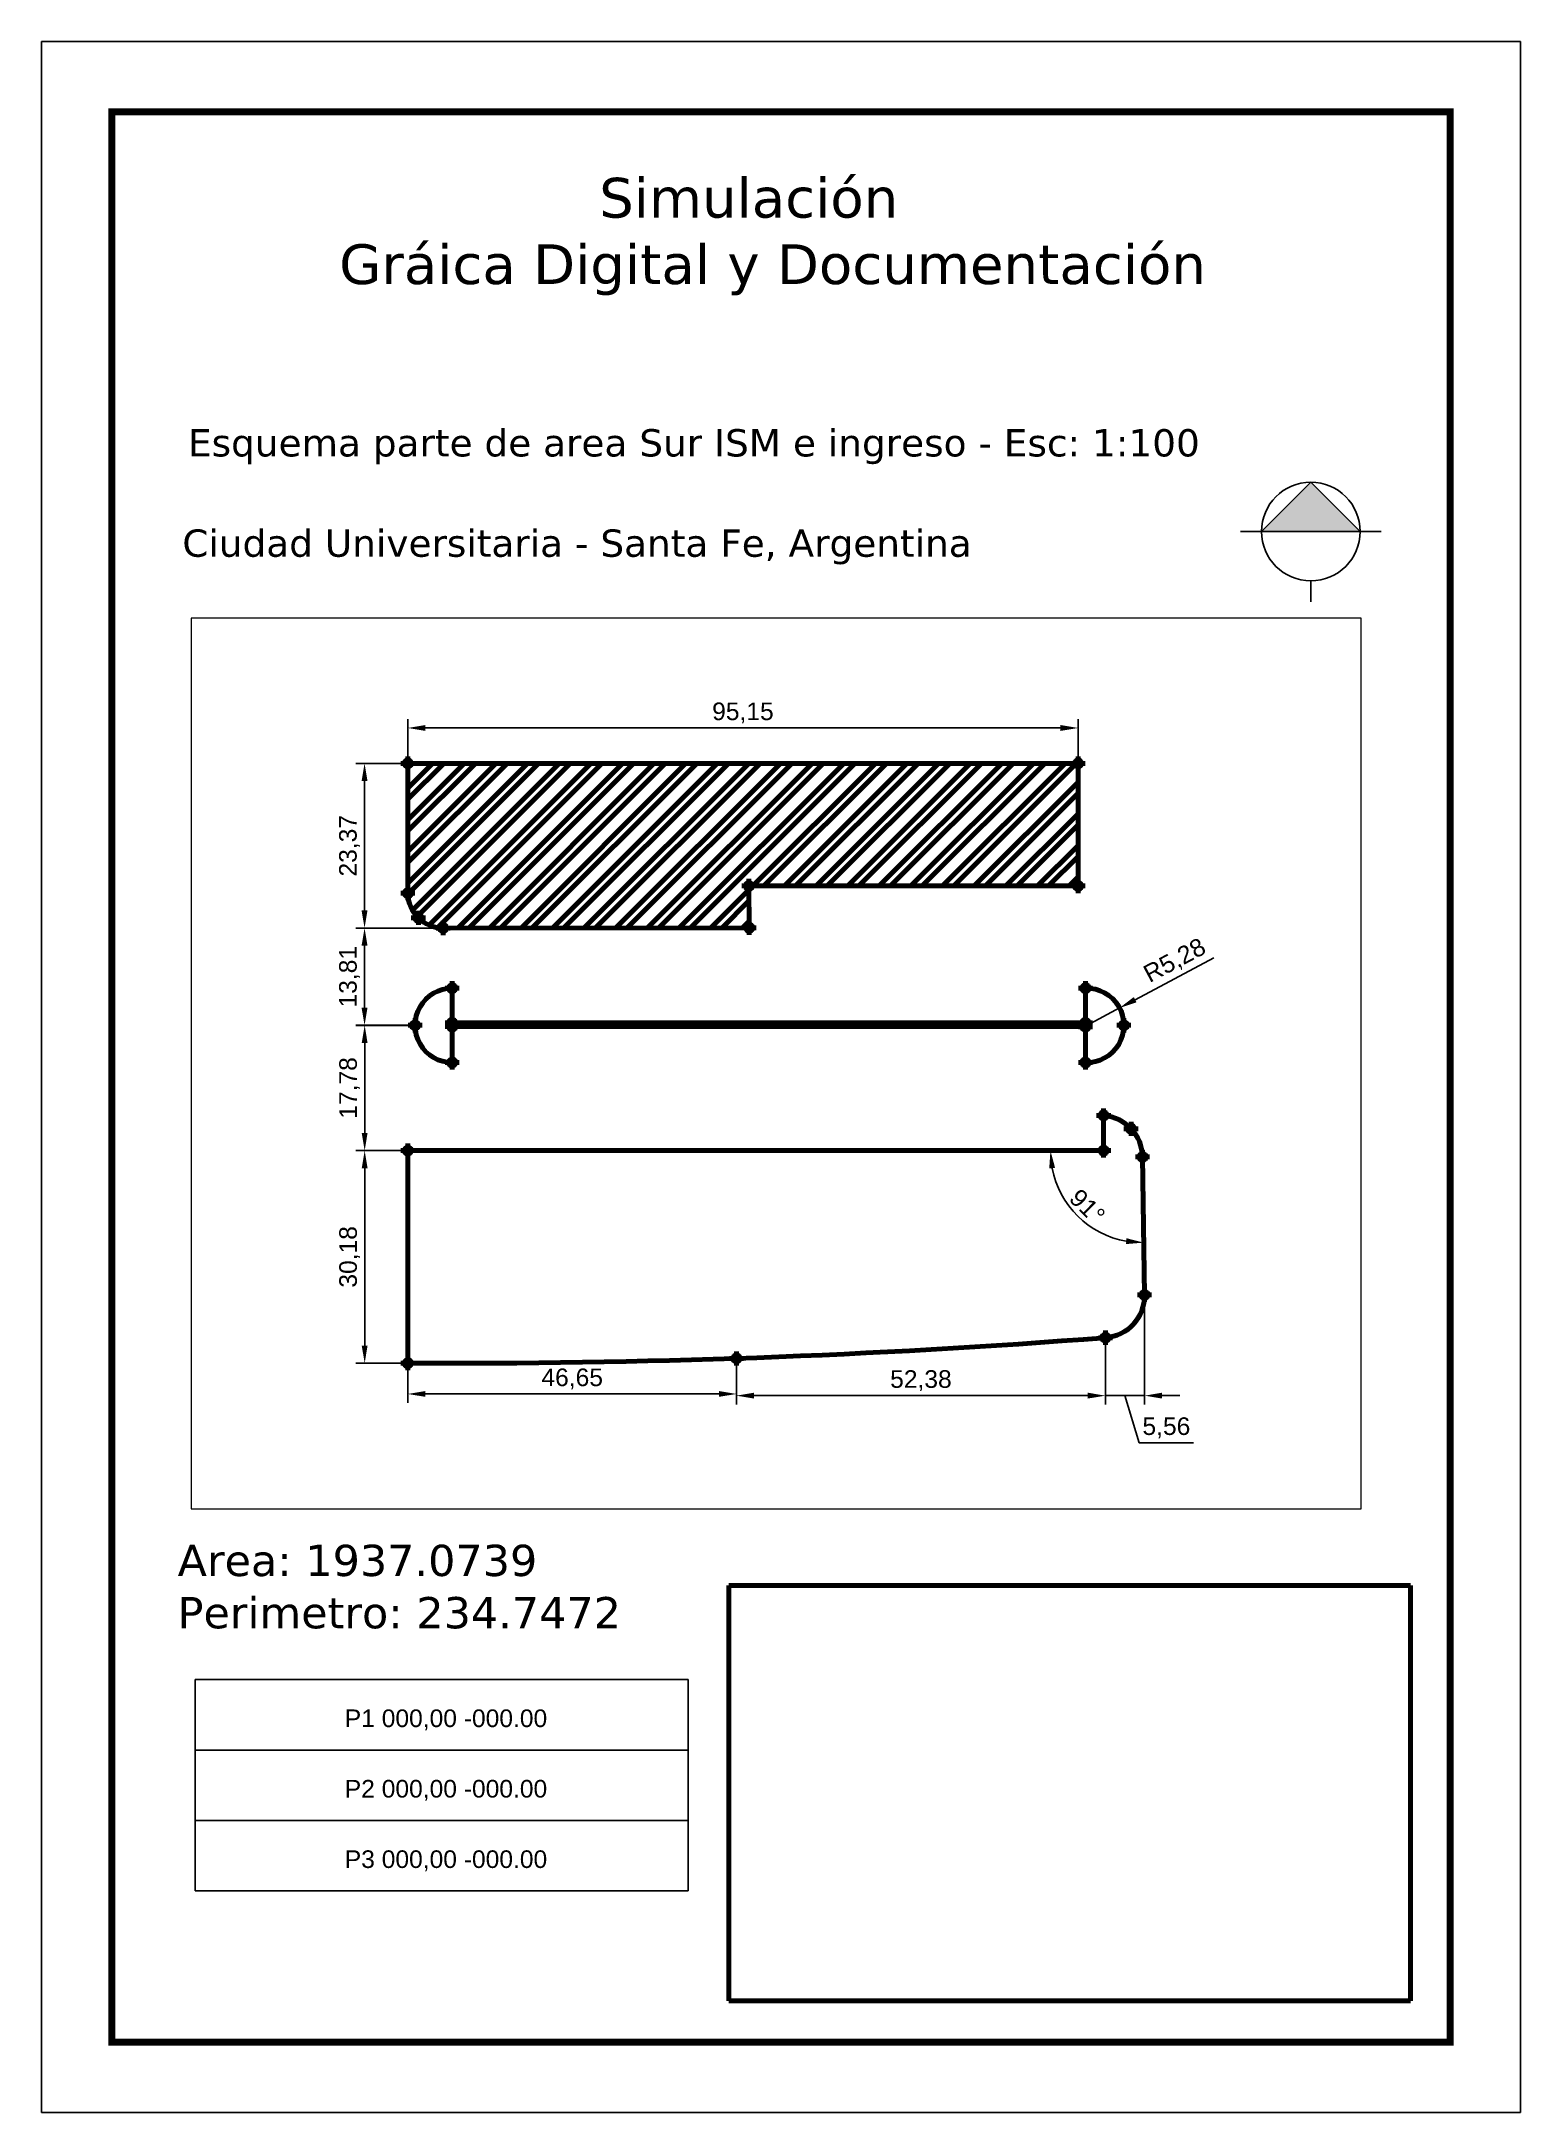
# Paper-space layout 'Layout1' of a CAD drawing. Header units: millimetres. Extents: x 298 to 508, y -11 to 283.
# The model-space entities are those that its viewports show. They can reach past a viewport. Long polylines and large blocks are cut down to what shows.
import ezdxf

# ---------------------------------------------------------------- set-up
doc = ezdxf.new("R2010")
doc.units = ezdxf.units.MM
doc.header["$PDMODE"] = 34
for name, color, linetype in [('COTAS', 5, 'Continuous'), ('IMAGEN', 3, 'Continuous'), ('LAMINAS', 4, 'Continuous'), ('POLILINEAS', 122, 'Continuous'), ('PUNTOS', 1, 'Continuous'), ('SIMBOLO', 200, 'Continuous'), ('TABLA', 82, 'Continuous'), ('TEXTOS', 231, 'Continuous'), ('VENTANA', 171, 'Continuous')]:
    doc.layers.add(name, color=color, linetype=linetype)
doc.styles.get("Standard").update_dxf_attribs({"font": 'arial.ttf'})
doc.styles.add('VERDANA', font='verdana.ttf')
doc.dimstyles.new('ISO-25', dxfattribs={"dimtxt": 2.5, "dimasz": 2.5, "dimexe": 1.25, "dimexo": 0.625, "dimtad": 1, "dimtxsty": 'Standard', "dimcen": 2.5, "dimadec": 0, "dimazin": 0, "dimtfac": 1, "dimtmove": 0, "dimatfit": 3, "dimfxl": 1, "dimarcsym": 0})
picture_1 = doc.add_image_def('image1.jpg', size_in_pixel=(739, 450))

# ---------------------------------------------------------------- blocks, each defined once
blk = doc.blocks.new('Coordenadas')
at = {"layer": 'TABLA'}
for p, q in [((0, -10), (0, 0)), ((0, 0), (70, 0)), ((70, 0), (70, -10)), ((0, -20), (0, -10)), ((0, -10), (70, -10)), ((70, -10), (70, -20)), ((0, -30), (0, -20)), ((0, -20), (70, -20)), ((70, -20), (70, -30)), ((0, -30), (70, -30))]:
    blk.add_line(p, q, dxfattribs=at)
for p in [(21.23, -6.73), (21.23, -16.73), (21.23, -26.73)]:
    blk.add_attdef('COORDENADAS', p, '', height=2.5, dxfattribs=at)
blk = doc.blocks.new('ROSA DE LOS VIENTOS')
at = {"layer": 'SIMBOLO'}
h = blk.add_hatch(color=256, dxfattribs=at)
h.dxf.hatch_style = 1
h.paths.add_polyline_path([(-7, 0), (7, 0), (0, 7)])
for p, q in [((-7, 0), (-10, 0)), ((7, 0), (10, 0)), ((0, -7), (0, -10))]:
    blk.add_line(p, q, dxfattribs=at)
blk.add_lwpolyline([(-7, 0), (7, 0), (0, 7), (-7, 0)], close=True, dxfattribs=at)
blk.add_circle((0, 0), 7, dxfattribs=at)
blk = doc.blocks.new('*D22')
at = {"layer": 'COTAS', "color": 0, "lineweight": -2, "transparency": 16777216}
blk.add_arc((454.19, 126), 13.07, 190.9798, 259.8395, dxfattribs=at)
at = {"layer": 'COTAS', "color": 0, "lineweight": 100, "transparency": 16777216}
for points in [[(440.95, 123.48), (441.78, 123.56), (441.12, 126)], [(451.92, 113.56), (451.85, 112.73), (454.37, 112.94)]]:
    blk.add_solid(points, dxfattribs=at)
at = {"layer": 'Defpoints', "color": 0, "lineweight": 100, "transparency": 16777216}
for p in [(349.89, 126), (448.67, 126), (454.2, 125.09), (442.9, 119.42), (454.48, 105.51)]:
    blk.add_point(p, dxfattribs=at)
at = {"layer": 'COTAS', "color": 0, "lineweight": 100, "transparency": 16777216, "insert": (446.35, 118.05), "char_height": 2.5, "attachment_point": 5, "rotation": 315.4096}
blk.add_mtext('91°', dxfattribs=at)
blk = doc.blocks.new('*D15')
at = {"layer": 'COTAS', "color": 0, "lineweight": -2, "transparency": 16777216}
for p, q in [((686.09, -327.44), (686.09, -321.79)), ((778.74, -323.04), (688.59, -323.04)), ((781.24, -327.44), (781.24, -321.79))]:
    blk.add_line(p, q, dxfattribs=at)
at = {"layer": 'COTAS', "color": 0, "lineweight": 100, "transparency": 16777216}
for points in [[(688.59, -322.62), (688.59, -323.46), (686.09, -323.04)], [(778.74, -322.62), (778.74, -323.46), (781.24, -323.04)]]:
    blk.add_solid(points, dxfattribs=at)
at = {"layer": 'Defpoints', "color": 0, "lineweight": 100, "transparency": 16777216}
for p in [(686.09, -323.04), (686.09, -328.07), (781.24, -328.07)]:
    blk.add_point(p, dxfattribs=at)
at = {"layer": 'COTAS', "color": 0, "lineweight": 100, "transparency": 16777216, "insert": (733.66, -320.91), "char_height": 2.5, "attachment_point": 5}
blk.add_mtext('95,15', dxfattribs=at)
blk = doc.blocks.new('*D16')
at = {"layer": 'COTAS', "color": 0, "lineweight": -2, "transparency": 16777216}
for p, q in [((685.47, -328.07), (678.69, -328.07)), ((679.94, -330.57), (679.94, -348.94)), ((690.47, -351.44), (678.69, -351.44))]:
    blk.add_line(p, q, dxfattribs=at)
at = {"layer": 'COTAS', "color": 0, "lineweight": 100, "transparency": 16777216}
for points in [[(679.52, -330.57), (680.36, -330.57), (679.94, -328.07)], [(679.52, -348.94), (680.36, -348.94), (679.94, -351.44)]]:
    blk.add_solid(points, dxfattribs=at)
at = {"layer": 'Defpoints', "color": 0, "lineweight": 100, "transparency": 16777216}
for p in [(686.09, -328.07), (679.94, -351.44), (691.09, -351.44)]:
    blk.add_point(p, dxfattribs=at)
at = {"layer": 'COTAS', "color": 0, "lineweight": 100, "transparency": 16777216, "insert": (677.81, -339.76), "char_height": 2.5, "attachment_point": 5, "rotation": 90}
blk.add_mtext('23,37', dxfattribs=at)
blk = doc.blocks.new('*D17')
at = {"layer": 'COTAS', "color": 0, "lineweight": -2, "transparency": 16777216}
for p, q in [((679.31, -351.44), (678.69, -351.44)), ((679.94, -353.94), (679.94, -362.75)), ((686.49, -365.25), (678.69, -365.25))]:
    blk.add_line(p, q, dxfattribs=at)
at = {"layer": 'COTAS', "color": 0, "lineweight": 100, "transparency": 16777216}
for points in [[(679.52, -353.94), (680.36, -353.94), (679.94, -351.44)], [(679.52, -362.75), (680.36, -362.75), (679.94, -365.25)]]:
    blk.add_solid(points, dxfattribs=at)
at = {"layer": 'Defpoints', "color": 0, "lineweight": 100, "transparency": 16777216}
for p in [(679.94, -351.44), (679.94, -365.25), (687.11, -365.25)]:
    blk.add_point(p, dxfattribs=at)
at = {"layer": 'COTAS', "color": 0, "lineweight": 100, "transparency": 16777216, "insert": (677.81, -358.35), "char_height": 2.5, "attachment_point": 5, "rotation": 90}
blk.add_mtext('13,81', dxfattribs=at)
blk = doc.blocks.new('*D18')
at = {"layer": 'COTAS', "color": 0, "lineweight": -2, "transparency": 16777216}
for p, q in [((686.48, -365.26), (678.71, -365.26)), ((679.96, -367.76), (679.96, -380.53)), ((685.47, -383.03), (678.71, -383.03))]:
    blk.add_line(p, q, dxfattribs=at)
at = {"layer": 'COTAS', "color": 0, "lineweight": 100, "transparency": 16777216}
for points in [[(679.54, -367.76), (680.37, -367.76), (679.96, -365.26)], [(679.54, -380.53), (680.37, -380.53), (679.96, -383.03)]]:
    blk.add_solid(points, dxfattribs=at)
at = {"layer": 'Defpoints', "color": 0, "lineweight": 100, "transparency": 16777216}
for p in [(687.11, -365.26), (679.96, -383.03), (686.09, -383.03)]:
    blk.add_point(p, dxfattribs=at)
at = {"layer": 'COTAS', "color": 0, "lineweight": 100, "transparency": 16777216, "insert": (677.83, -374.14), "char_height": 2.5, "attachment_point": 5, "rotation": 90}
blk.add_mtext('17,78', dxfattribs=at)
blk = doc.blocks.new('*D19')
at = {"layer": 'COTAS', "color": 0, "lineweight": -2, "transparency": 16777216}
for p, q in [((685.47, -383.03), (678.71, -383.03)), ((679.96, -385.53), (679.96, -410.71)), ((685.47, -413.21), (678.71, -413.21))]:
    blk.add_line(p, q, dxfattribs=at)
at = {"layer": 'COTAS', "color": 0, "lineweight": 100, "transparency": 16777216}
for points in [[(679.54, -385.53), (680.37, -385.53), (679.96, -383.03)], [(679.54, -410.71), (680.37, -410.71), (679.96, -413.21)]]:
    blk.add_solid(points, dxfattribs=at)
at = {"layer": 'Defpoints', "color": 0, "lineweight": 100, "transparency": 16777216}
for p in [(686.09, -383.03), (679.96, -413.21), (686.09, -413.21)]:
    blk.add_point(p, dxfattribs=at)
at = {"layer": 'COTAS', "color": 0, "lineweight": 100, "transparency": 16777216, "insert": (677.83, -398.12), "char_height": 2.5, "attachment_point": 5, "rotation": 90}
blk.add_mtext('30,18', dxfattribs=at)
blk = doc.blocks.new('*D20')
at = {"layer": 'COTAS', "color": 0, "lineweight": -2, "transparency": 16777216}
for p, q in [((686.09, -413.83), (686.09, -418.83)), ((732.74, -413.15), (732.74, -418.83)), ((688.59, -417.58), (730.24, -417.58))]:
    blk.add_line(p, q, dxfattribs=at)
at = {"layer": 'COTAS', "color": 0, "lineweight": 100, "transparency": 16777216}
for points in [[(688.59, -417.16), (688.59, -417.99), (686.09, -417.58)], [(730.24, -417.16), (730.24, -417.99), (732.74, -417.58)]]:
    blk.add_solid(points, dxfattribs=at)
at = {"layer": 'Defpoints', "color": 0, "lineweight": 100, "transparency": 16777216}
for p in [(686.09, -413.21), (732.74, -412.53), (732.74, -417.58)]:
    blk.add_point(p, dxfattribs=at)
at = {"layer": 'COTAS', "color": 0, "lineweight": 100, "transparency": 16777216, "insert": (709.42, -415.45), "char_height": 2.5, "attachment_point": 5}
blk.add_mtext('46,65', dxfattribs=at)
blk = doc.blocks.new('*D21')
at = {"layer": 'COTAS', "color": 0, "lineweight": -2, "transparency": 16777216}
for p, q in [((785.12, -410.21), (785.12, -419.07)), ((732.74, -413.15), (732.74, -419.07)), ((735.24, -417.82), (782.62, -417.82))]:
    blk.add_line(p, q, dxfattribs=at)
at = {"layer": 'COTAS', "color": 0, "lineweight": 100, "transparency": 16777216}
for points in [[(735.24, -417.4), (735.24, -418.23), (732.74, -417.82)], [(782.62, -417.4), (782.62, -418.23), (785.12, -417.82)]]:
    blk.add_solid(points, dxfattribs=at)
at = {"layer": 'Defpoints', "color": 0, "lineweight": 100, "transparency": 16777216}
for p in [(785.12, -409.59), (732.74, -412.53), (785.12, -417.82)]:
    blk.add_point(p, dxfattribs=at)
at = {"layer": 'COTAS', "color": 0, "lineweight": 100, "transparency": 16777216, "insert": (758.93, -415.69), "char_height": 2.5, "attachment_point": 5}
blk.add_mtext('52,38', dxfattribs=at)
blk = doc.blocks.new('*D23')
at = {"layer": 'COTAS', "color": 0, "lineweight": -2, "transparency": 16777216}
for p, q in [((790.68, -404.23), (790.68, -419.07)), ((785.12, -410.21), (785.12, -419.07)), ((782.62, -417.82), (780.12, -417.82)), ((785.12, -417.82), (790.68, -417.82)), ((785.12, -417.82), (790.68, -417.82)), ((787.9, -417.82), (789.91, -424.51)), ((793.18, -417.82), (795.68, -417.82)), ((789.91, -424.51), (797.65, -424.51))]:
    blk.add_line(p, q, dxfattribs=at)
at = {"layer": 'COTAS', "color": 0, "lineweight": 100, "transparency": 16777216}
for points in [[(782.62, -417.4), (782.62, -418.23), (785.12, -417.82)], [(793.18, -417.4), (793.18, -418.23), (790.68, -417.82)]]:
    blk.add_solid(points, dxfattribs=at)
at = {"layer": 'Defpoints', "color": 0, "lineweight": 100, "transparency": 16777216}
for p in [(790.68, -403.61), (785.12, -409.59), (790.68, -417.82)]:
    blk.add_point(p, dxfattribs=at)
at = {"layer": 'COTAS', "color": 0, "lineweight": 100, "transparency": 16777216, "insert": (793.78, -422.38), "char_height": 2.5, "attachment_point": 5}
blk.add_mtext('5,56', dxfattribs=at)
blk = doc.blocks.new('*D24')
at = {"layer": 'COTAS', "color": 0, "lineweight": -2, "transparency": 16777216}
for p, q in [((800.51, -355.68), (789.34, -361.61)), ((782.47, -365.26), (787.13, -362.78))]:
    blk.add_line(p, q, dxfattribs=at)
at = {"layer": 'COTAS', "color": 0, "lineweight": 100, "transparency": 16777216}
blk.add_solid([(789.15, -361.24), (789.54, -361.98), (787.13, -362.78)], dxfattribs=at)
at = {"layer": 'Defpoints', "color": 0, "lineweight": 100, "transparency": 16777216}
for p in [(787.13, -362.78), (782.47, -365.26)]:
    blk.add_point(p, dxfattribs=at)
at = {"layer": 'COTAS', "color": 0, "lineweight": 100, "transparency": 16777216, "insert": (795.03, -356.18), "char_height": 2.5, "attachment_point": 5, "rotation": 27.9699}
blk.add_mtext('R5,28', dxfattribs=at)

msp = doc.modelspace()

# ---------------------------------------------------------------- hatches: boundary and pattern name
at = {"layer": 'TEXTOS', "lineweight": 100}
h = msp.add_hatch(dxfattribs=at)
h.set_pattern_fill('STEEL', color=256)
h.set_pattern_definition([(45, (0, 0), (-2.245064, 2.245064), []), (45, (0, 1.5875), (-2.245064, 2.245064), [])])
edge = h.paths.add_edge_path()
edge.add_line((691.1, -351.44), (734.56, -351.42))
edge.add_line((734.56, -351.42), (734.5, -345.47))
edge.add_line((734.5, -345.47), (781.24, -345.47))
edge.add_line((781.24, -345.47), (781.24, -328.07))
edge.add_line((781.24, -328.07), (686.09, -328.07))
edge.add_line((686.09, -328.07), (686.09, -346.49))
edge.add_arc((691.092, -346.438), 5.002, 180.59547, 270.09484)

# ---------------------------------------------------------------- linework, layer by layer
at = {"layer": 'POLILINEAS', "lineweight": 100}
for p, q in [((784.87, -378.04), (784.87, -383.03)), ((784.87, -383.03), (686.09, -383.03)), ((686.09, -383.03), (686.09, -413.21))]:
    msp.add_line(p, q, dxfattribs=at)
for points in [[(691.1, -351.44), (734.56, -351.42), (734.5, -345.47), (781.24, -345.47), (781.24, -328.07), (686.09, -328.07), (686.09, -346.49)], [(782.3, -359.98), (782.29, -364.9), (692.39, -364.89), (692.39, -359.98)], [(692.39, -370.53), (692.39, -365.44), (782.29, -365.45), (782.29, -370.53)], [(790.4, -383.94), (790.68, -403.52)]]:
    msp.add_lwpolyline(points, dxfattribs=at)
for centre, radius, start, end in [((691.092, -346.438), 5.002, 180.59547, 270.09484), ((692.385, -365.255), 5.275, 89.94569, 270.05431), ((782.472, -365.255), 5.278, 268.02355, 91.86783), ((784.341, -384.078), 6.061, 1.30271, 84.98915), ((784.68, -403.606), 6, 274.20257, 0.81929), ((692.009, 781.224), 1194.449, 269.716068, 274.470914)]:
    msp.add_arc(centre, radius, start, end, dxfattribs=at)
at = {"layer": 'PUNTOS', "lineweight": 100}
for p in [(686.09, -328.07), (781.24, -328.07), (686.09, -346.49), (734.5, -345.47), (781.24, -345.47), (687.58, -350), (691.1, -351.44), (734.56, -351.42), (692.39, -359.98), (782.3, -359.98), (687.11, -365.25), (692.39, -364.89), (692.39, -365.44), (782.29, -364.9), (782.29, -365.45), (787.75, -365.25), (692.39, -370.53), (782.29, -370.53), (784.87, -378.04), (788.76, -379.93), (686.09, -383.03), (784.87, -383.03), (790.4, -383.94), (790.68, -403.52), (785.12, -409.59), (732.74, -412.53), (686.09, -413.21)]:
    msp.add_point(p, dxfattribs=at)

# ---------------------------------------------------------------- dimensions: what is measured, and where the dimension line sits
at = {"layer": 'COTAS', "lineweight": 100}
for base, p1, p2, picture, middle in [((686.09, -323.041), (781.24, -328.07), (686.09, -328.07), '*D15', (733.665, -320.914)), ((785.12, -417.817), (732.74, -412.53), (785.12, -409.59), '*D21', (758.93, -415.689)), ((732.74, -417.575), (686.09, -413.21), (732.74, -412.53), '*D20', (709.415, -415.448))]:
    dim = msp.add_linear_dim(base=base, p1=p1, p2=p2, dimstyle='ISO-25', dxfattribs=at)
    dim.commit()
    dim.dimension.update_dxf_attribs({"geometry": picture, "text_midpoint": middle})
for base, p1, p2, picture, middle in [((679.939, -351.44), (686.09, -328.07), (691.092, -351.44), '*D16', (677.811, -339.755)), ((679.939, -365.25), (679.939, -351.44), (687.11, -365.25), '*D17', (677.811, -358.345)), ((679.95692432, -383.03), (687.10999763, -365.255), (686.09, -383.03), '*D18', (677.829536872, -374.1425)), ((679.957, -413.21), (686.09, -383.03), (686.09, -413.21), '*D19', (677.83, -398.12))]:
    dim = msp.add_linear_dim(base=base, p1=p1, p2=p2, angle=90, dimstyle='ISO-25', dxfattribs=at)
    dim.commit()
    dim.dimension.update_dxf_attribs({"geometry": picture, "text_midpoint": middle})
dim = msp.add_radius_dim(center=(782.472, -365.255), mpoint=(787.134, -362.78), dimstyle='ISO-25', dxfattribs=at)
dim.commit()
dim.dimension.update_dxf_attribs({"geometry": '*D24', "text_midpoint": (795.03, -356.178)})
dim = msp.add_linear_dim(base=(790.681, -417.817), p1=(785.12, -409.59), p2=(790.681, -403.606), dimstyle='ISO-25', override={"dimtmove": 1}, dxfattribs=at)
dim.commit()
dim.dimension.update_dxf_attribs({"geometry": '*D23', "text_midpoint": (790.534, -422.384)})

psp = doc.layouts.get("Layout1")

# ---------------------------------------------------------------- linework, layer by layer
at = {"layer": 'LAMINAS'}
for p, q in [((507.867, 283.449), (297.867, 283.449)), ((297.867, 283.449), (297.867, -10.551)), ((507.867, -10.551), (507.867, 283.449)), ((297.867, -10.551), (507.867, -10.551))]:
    psp.add_line(p, q, dxfattribs=at)
at = {"layer": 'LAMINAS', "const_width": 1}
psp.add_lwpolyline([(307.867, -0.551), (497.867, -0.551), (497.867, 273.449), (307.867, 273.449)], close=True, dxfattribs=at)

# ---------------------------------------------------------------- block references
at = {"layer": 'SIMBOLO', "lineweight": 100}
psp.add_blockref('ROSA DE LOS VIENTOS', (478.091, 213.876), dxfattribs=at)
at = {"layer": 'TABLA', "lineweight": 100}
ref = psp.add_blockref('Coordenadas', (319.704, 50.905), dxfattribs=at)
ref.add_attrib('COORDENADAS', 'P1 000,00 -000.00', (340.939, 44.17), dxfattribs={"height": 2.5})
ref.add_attrib('COORDENADAS', 'P2 000,00 -000.00', (340.939, 34.17), dxfattribs={"height": 2.5})
ref.add_attrib('COORDENADAS', 'P3 000,00 -000.00', (340.939, 24.17), dxfattribs={"height": 2.5})

# ---------------------------------------------------------------- texts
at = {"layer": 'TEXTOS', "lineweight": 100, "style": 'VERDANA'}
for s, height, p in [('               Simulación', 5.64384, (340.14, 258.442)), ('Gráica Digital y Documentación', 5.64384, (340.14, 249.008)), ('Esquema parte de area Sur ISM e ingreso - Esc: 1:100', 3.87224, (318.673, 224.538)), ('Ciudad Universitaria - Santa Fe, Argentina', 3.87224, (317.869, 210.299)), ('Area: 1937.0739', 4.43911, (317.202, 65.613)), ('Perimetro: 234.7472                     ', 4.43911, (317.202, 58.192))]:
    psp.add_text(s, height=height, dxfattribs=at).set_placement(p)

# ---------------------------------------------------------------- dimensions: what is measured, and where the dimension line sits
at = {"layer": 'COTAS', "lineweight": 100}
dim = psp.add_angular_dim_2l(base=(442.904, 119.418), line1=((454.201, 125.095), (454.481, 105.515)), line2=((448.671, 126.005), (349.891, 126.005)), dimstyle='ISO-25', dxfattribs=at)
dim.commit()
dim.dimension.update_dxf_attribs({"geometry": '*D22', "text_midpoint": (446.35, 118.054)})

# ---------------------------------------------------------------- pictures from other files: only their frames are drawn
at = {"layer": 'IMAGEN', "lineweight": 100}
image = psp.add_image(picture_1, insert=(395.467, 5.334), size_in_units=(96.753, 58.916), dxfattribs=at)
image.dxf.flags = 7

# ---------------------------------------------------------------- viewports
at = {"layer": 'VENTANA', "lineweight": 100}
psp.add_viewport(center=(402.181, 138.386), size=(166.1, 126.43455), view_center_point=(738.379, -370.648), view_height=126.43455, dxfattribs=at)

doc.saveas('drawing.dxf')
